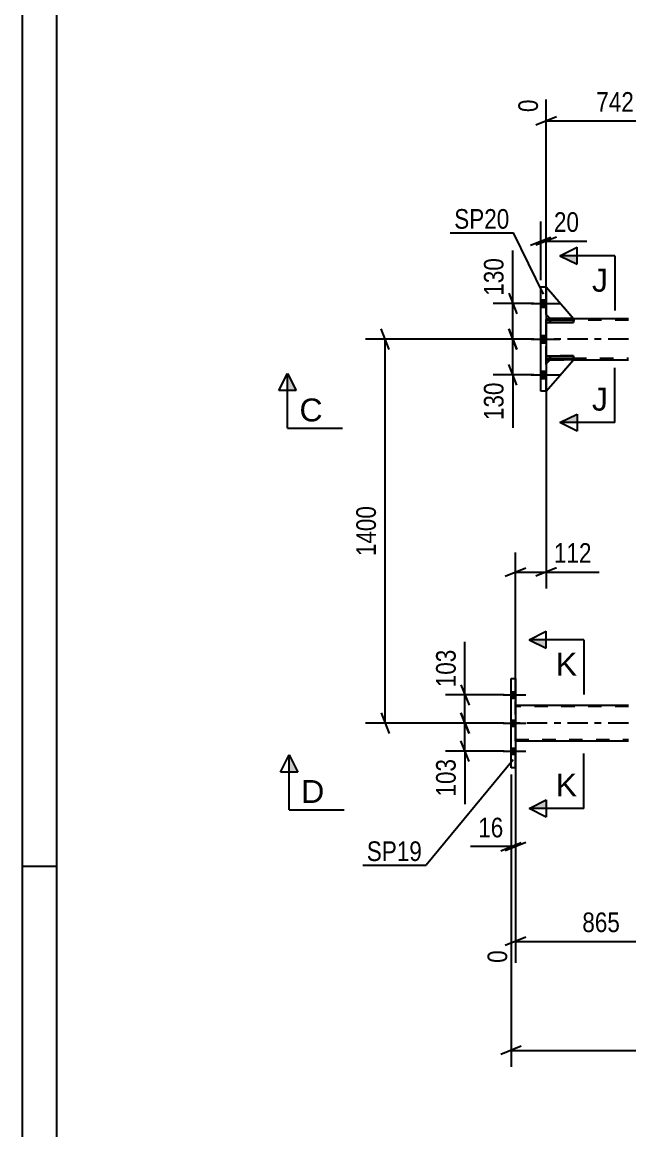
# Model space of a CAD drawing. Header units: millimetres. Extents: x -853 to 336, y -866 to -25.
# Drawn here: x -852.7 to -764.2, y -606.5 to -444.9 of the extents above; entities that cross this region are included whole.
import ezdxf

# ---------------------------------------------------------------- set-up
doc = ezdxf.new("R2010")
doc.units = ezdxf.units.MM
doc.linetypes.add('DXK_LINE_DOT2', pattern=[3.9198, 1.9599, -1.9599])
doc.linetypes.add('DXK_LINE_DOT3', pattern=[5.9187, 2.979, -0.9799, 0.9799, -0.9799])
doc.styles.add('Arial', font='ARIAL.TTF', dxfattribs={"height": 0.2})
doc.styles.add('Arial Narrow', font='ARIALN.TTF', dxfattribs={"height": 0.2})

# ---------------------------------------------------------------- blocks, each defined once
blk = doc.blocks.new('Unknown-570393679-1134')
at = {"color": 5, "linetype": 'Continuous'}
for p, q in [((-852.68, -25.05), (-852.68, -866.05)), ((-847.68, -30.05), (-847.68, -861.05)), ((-847.68, -568.05), (-852.68, -568.05))]:
    blk.add_line(p, q, dxfattribs=at)
blk = doc.blocks.new('Part-570393679-6390 - 5909')
at = {"color": 2, "linetype": 'Continuous'}
for p, q in [((-776.25, -483.55), (-772.25, -488.15)), ((-775.65, -488.15), (-776.25, -487.55)), ((-772.25, -488.15), (-775.65, -488.15))]:
    blk.add_line(p, q, dxfattribs=at)
at = {"color": 7, "linetype": 'DXK_LINE_DOT2'}
blk.add_line((-776.25, -487.55), (-776.25, -483.55), dxfattribs=at)
blk = doc.blocks.new('Part-570393679-6047 - 5909')
at = {"color": 2, "linetype": 'Continuous'}
for p, q in [((-777.05, -498.75), (-777.05, -483.55)), ((-777.05, -483.55), (-776.25, -483.55)), ((-776.25, -483.55), (-776.25, -483.55)), ((-776.25, -483.55), (-776.25, -498.75)), ((-776.25, -498.75), (-777.05, -498.75)), ((-776.25, -498.75), (-776.25, -498.75))]:
    blk.add_line(p, q, dxfattribs=at)
at = {"color": 7, "linetype": 'DXK_LINE_DOT2'}
for p, q in [((-777.05, -498.75), (-777.05, -483.55)), ((-776.25, -498.75), (-776.25, -483.55))]:
    blk.add_line(p, q, dxfattribs=at)
blk = doc.blocks.new('Part-570393679-6095 - 5909')
at = {"color": 2, "linetype": 'Continuous'}
for p, q in [((-781.38, -553.65), (-781.38, -540.65)), ((-781.38, -540.65), (-780.74, -540.65)), ((-780.74, -540.65), (-780.74, -540.65)), ((-780.74, -540.65), (-780.74, -553.65)), ((-780.74, -553.65), (-781.38, -553.65)), ((-780.74, -553.65), (-780.74, -553.65))]:
    blk.add_line(p, q, dxfattribs=at)
at = {"color": 7, "linetype": 'DXK_LINE_DOT2'}
for p, q in [((-781.38, -553.65), (-781.38, -540.65)), ((-780.74, -553.65), (-780.74, -540.65))]:
    blk.add_line(p, q, dxfattribs=at)
blk = doc.blocks.new('Part-570393679-6430 - 5909')
at = {"color": 2, "linetype": 'Continuous'}
for p, q in [((-776.25, -493.59), (-772.25, -493.59)), ((-776.25, -493.59), (-776.25, -493.91)), ((-776.25, -493.91), (-772.25, -493.91)), ((-772.25, -493.59), (-772.25, -493.91))]:
    blk.add_line(p, q, dxfattribs=at)
at = {"color": 7, "linetype": 'DXK_LINE_DOT2'}
for p, q in [((-776.25, -493.91), (-776.25, -493.59)), ((-775.65, -493.91), (-775.65, -493.59))]:
    blk.add_line(p, q, dxfattribs=at)
blk = doc.blocks.new('Part-570393679-6100 - 5909')
at = {"color": 2, "linetype": 'Continuous'}
for p, q in [((-776.25, -488.15), (-775.65, -488.15)), ((-772.25, -488.15), (-764.25, -488.15)), ((-776.25, -494.15), (-775.65, -494.15)), ((-772.25, -494.15), (-764.25, -494.15))]:
    blk.add_line(p, q, dxfattribs=at)
at = {"color": 7, "linetype": 'DXK_LINE_DOT2'}
for p, q in [((-776.25, -488.15), (-776.25, -488.15)), ((-776.25, -488.15), (-776.25, -494.15)), ((-776.25, -494.15), (-776.25, -488.15)), ((-776.25, -488.39), (-776.25, -488.39)), ((-764.25, -488.39), (-776.25, -488.39)), ((-775.65, -488.15), (-772.25, -488.15)), ((-776.25, -493.91), (-776.25, -493.91)), ((-776.25, -493.91), (-764.25, -493.91)), ((-776.25, -494.15), (-776.25, -494.15)), ((-775.65, -494.15), (-772.25, -494.15))]:
    blk.add_line(p, q, dxfattribs=at)
at = {"color": 7, "linetype": 'DXK_LINE_DOT3'}
blk.add_line((-764.25, -491.15), (-776.25, -491.15), dxfattribs=at)
blk = doc.blocks.new('Part-570393679-6439 - 5909')
at = {"color": 2, "linetype": 'Continuous'}
for p, q in [((-775.65, -494.15), (-776.25, -494.75)), ((-776.25, -498.75), (-772.25, -494.15)), ((-772.25, -494.15), (-775.65, -494.15))]:
    blk.add_line(p, q, dxfattribs=at)
at = {"color": 7, "linetype": 'DXK_LINE_DOT2'}
blk.add_line((-776.25, -494.75), (-776.25, -498.75), dxfattribs=at)
blk = doc.blocks.new('Part-570393679-6179 - 5909')
at = {"color": 2, "linetype": 'Continuous'}
for p, q in [((-780.74, -544.51), (-764.25, -544.51)), ((-764.25, -549.79), (-780.74, -549.79))]:
    blk.add_line(p, q, dxfattribs=at)
at = {"color": 7, "linetype": 'DXK_LINE_DOT2'}
for p, q in [((-780.74, -544.51), (-780.74, -544.51)), ((-780.74, -544.51), (-780.74, -549.79)), ((-780.74, -549.79), (-780.74, -544.51)), ((-780.74, -544.75), (-780.74, -544.75)), ((-764.25, -544.75), (-780.74, -544.75)), ((-780.74, -549.55), (-780.74, -549.55)), ((-780.74, -549.55), (-764.25, -549.55)), ((-780.74, -549.79), (-780.74, -549.79))]:
    blk.add_line(p, q, dxfattribs=at)
at = {"color": 7, "linetype": 'DXK_LINE_DOT3'}
blk.add_line((-764.25, -547.15), (-780.74, -547.15), dxfattribs=at)
blk = doc.blocks.new('Part-570393679-6244 - 5909')
at = {"color": 2, "linetype": 'Continuous'}
for p, q in [((-776.25, -488.39), (-772.25, -488.39)), ((-776.25, -488.39), (-776.25, -488.71)), ((-776.25, -488.71), (-772.25, -488.71)), ((-772.25, -488.39), (-772.25, -488.71))]:
    blk.add_line(p, q, dxfattribs=at)
at = {"color": 7, "linetype": 'DXK_LINE_DOT2'}
for p, q in [((-776.25, -488.71), (-776.25, -488.39)), ((-775.65, -488.71), (-775.65, -488.39))]:
    blk.add_line(p, q, dxfattribs=at)
blk = doc.blocks.new('Part-570393679-6322 - 5909')
at = {"color": 7, "linetype": 'DXK_LINE_DOT2'}
for p, q in [((-772.25, -488.39), (-776.25, -488.39)), ((-776.25, -488.39), (-776.25, -488.71)), ((-776.25, -488.39), (-776.25, -488.71)), ((-776.25, -488.71), (-772.25, -488.71)), ((-775.65, -488.39), (-775.65, -488.71)), ((-772.25, -488.71), (-772.25, -488.39))]:
    blk.add_line(p, q, dxfattribs=at)
blk = doc.blocks.new('Bolt-570393679-6401 - 5909')
at = {"linetype": 'Continuous'}
for points in [[(-781.38, -542.61), (-781.38, -543.49), (-780.74, -543.49), (-780.74, -542.61)], [(-781.38, -542.61), (-781.38, -543.49), (-780.74, -543.49), (-780.74, -542.61)], [(-781.38, -542.61), (-781.38, -543.49), (-780.74, -543.49), (-780.74, -542.61)], [(-781.38, -546.71), (-781.38, -547.59), (-780.74, -547.59), (-780.74, -546.71)], [(-781.38, -546.71), (-781.38, -547.59), (-780.74, -547.59), (-780.74, -546.71)], [(-781.38, -550.81), (-781.38, -551.69), (-780.74, -551.69), (-780.74, -550.81)], [(-781.38, -550.81), (-781.38, -551.69), (-780.74, -551.69), (-780.74, -550.81)], [(-781.38, -550.81), (-781.38, -551.69), (-780.74, -551.69), (-780.74, -550.81)]]:
    blk.add_hatch(color=1, dxfattribs=at).paths.add_polyline_path(points)
at = {"color": 1, "linetype": 'Continuous'}
for p, q in [((-781.38, -542.61), (-780.74, -542.61)), ((-781.38, -542.61), (-780.74, -542.61)), ((-781.38, -542.61), (-780.74, -542.61)), ((-782.54, -543.05), (-779.22, -543.05)), ((-782.54, -543.05), (-779.22, -543.05)), ((-782.54, -543.05), (-779.22, -543.05)), ((-781.38, -543.49), (-780.74, -543.49)), ((-781.38, -543.49), (-780.74, -543.49)), ((-781.38, -543.49), (-780.74, -543.49)), ((-782.54, -547.15), (-779.22, -547.15)), ((-782.54, -547.15), (-779.22, -547.15)), ((-781.38, -546.71), (-780.74, -546.71)), ((-781.38, -546.71), (-780.74, -546.71)), ((-781.38, -547.59), (-780.74, -547.59)), ((-781.38, -547.59), (-780.74, -547.59)), ((-781.38, -550.81), (-780.74, -550.81)), ((-781.38, -550.81), (-780.74, -550.81)), ((-781.38, -550.81), (-780.74, -550.81)), ((-782.54, -551.25), (-779.22, -551.25)), ((-782.54, -551.25), (-779.22, -551.25)), ((-782.54, -551.25), (-779.22, -551.25)), ((-781.38, -551.69), (-780.74, -551.69)), ((-781.38, -551.69), (-780.74, -551.69)), ((-781.38, -551.69), (-780.74, -551.69))]:
    blk.add_line(p, q, dxfattribs=at)
blk = doc.blocks.new('Part-570393679-6436 - 5909')
at = {"color": 7, "linetype": 'DXK_LINE_DOT2'}
for p, q in [((-776.25, -487.55), (-776.25, -483.55)), ((-776.25, -483.55), (-772.25, -488.15)), ((-775.65, -488.15), (-776.25, -487.55)), ((-772.25, -488.15), (-775.65, -488.15))]:
    blk.add_line(p, q, dxfattribs=at)
blk = doc.blocks.new('Part-570393679-6438 - 5909')
at = {"color": 7, "linetype": 'DXK_LINE_DOT2'}
for p, q in [((-775.65, -494.15), (-776.25, -494.75)), ((-776.25, -498.75), (-772.25, -494.15)), ((-772.25, -494.15), (-775.65, -494.15)), ((-776.25, -494.75), (-776.25, -498.75))]:
    blk.add_line(p, q, dxfattribs=at)
blk = doc.blocks.new('Part-570393679-6440 - 5909')
at = {"color": 7, "linetype": 'DXK_LINE_DOT2'}
for p, q in [((-772.25, -493.59), (-776.25, -493.59)), ((-776.25, -493.59), (-776.25, -493.91)), ((-776.25, -493.91), (-776.25, -493.59)), ((-776.25, -493.91), (-772.25, -493.91)), ((-775.65, -493.59), (-775.65, -493.91)), ((-772.25, -493.91), (-772.25, -493.59))]:
    blk.add_line(p, q, dxfattribs=at)
blk = doc.blocks.new('Bolt-570393679-6511 - 5909')
at = {"linetype": 'Continuous'}
for points in [[(-777.05, -485.43), (-777.05, -486.47), (-776.25, -486.47), (-776.25, -485.43)], [(-777.05, -485.43), (-777.05, -486.47), (-776.25, -486.47), (-776.25, -485.43)], [(-777.05, -485.43), (-777.05, -486.47), (-776.25, -486.47), (-776.25, -485.43)], [(-777.05, -490.63), (-777.05, -491.67), (-776.25, -491.67), (-776.25, -490.63)], [(-777.05, -490.63), (-777.05, -491.67), (-776.25, -491.67), (-776.25, -490.63)], [(-777.05, -495.83), (-777.05, -496.87), (-776.25, -496.87), (-776.25, -495.83)], [(-777.05, -495.83), (-777.05, -496.87), (-776.25, -496.87), (-776.25, -495.83)], [(-777.05, -495.83), (-777.05, -496.87), (-776.25, -496.87), (-776.25, -495.83)]]:
    blk.add_hatch(color=1, dxfattribs=at).paths.add_polyline_path(points)
at = {"color": 1, "linetype": 'Continuous'}
for p, q in [((-778.45, -485.95), (-774.25, -485.95)), ((-778.45, -485.95), (-774.25, -485.95)), ((-778.45, -485.95), (-774.25, -485.95)), ((-777.05, -485.43), (-776.25, -485.43)), ((-777.05, -485.43), (-776.25, -485.43)), ((-777.05, -485.43), (-776.25, -485.43)), ((-777.05, -486.47), (-776.25, -486.47)), ((-777.05, -486.47), (-776.25, -486.47)), ((-777.05, -486.47), (-776.25, -486.47)), ((-777.05, -490.63), (-776.25, -490.63)), ((-777.05, -490.63), (-776.25, -490.63)), ((-778.45, -491.15), (-774.25, -491.15)), ((-778.45, -491.15), (-774.25, -491.15)), ((-777.05, -491.67), (-776.25, -491.67)), ((-777.05, -491.67), (-776.25, -491.67)), ((-777.05, -495.83), (-776.25, -495.83)), ((-777.05, -495.83), (-776.25, -495.83)), ((-777.05, -495.83), (-776.25, -495.83)), ((-778.45, -496.35), (-774.25, -496.35)), ((-778.45, -496.35), (-774.25, -496.35)), ((-778.45, -496.35), (-774.25, -496.35)), ((-777.05, -496.87), (-776.25, -496.87)), ((-777.05, -496.87), (-776.25, -496.87)), ((-777.05, -496.87), (-776.25, -496.87))]:
    blk.add_line(p, q, dxfattribs=at)
blk = doc.blocks.new('StraightDimension-570393679-7264 - 5909')
at = {"color": 7, "linetype": 'Continuous'}
for p, q in [((-788.7, -545.65), (-787.5, -548.65)), ((-782.38, -547.15), (-790.95, -547.15)), ((-788.1, -551.25), (-788.1, -547.15)), ((-787.5, -552.75), (-788.7, -549.75)), ((-782.38, -551.25), (-790.95, -551.25))]:
    blk.add_line(p, q, dxfattribs=at)
at = {"color": 0}
blk.add_wipeout([(-788.85, -551.77), (-793.05, -551.77), (-793.05, -558.46), (-788.85, -558.46)], dxfattribs=at)
at = {"color": 7, "linetype": 'Continuous'}
blk.add_line((-788.1, -551.25), (-788.1, -558.98), dxfattribs=at)
blk.add_line((-788.1, -551.25), (-788.1, -558.98), dxfattribs=at)
at = {"color": 3, "style": 'Arial Narrow'}
blk.add_text('103', height=2.863, rotation=90.0002, dxfattribs=at).set_placement((-789.45, -557.86))
blk = doc.blocks.new('StraightDimension-570393679-7414 - 5909')
at = {"color": 7, "linetype": 'Continuous'}
for p, q in [((-756.15, -493.15), (-756.15, -452.55)), ((-776.25, -487.15), (-776.25, -456.21)), ((-774.75, -458.74), (-777.75, -459.94)), ((-757.65, -459.94), (-754.65, -458.74)), ((-776.25, -459.34), (-756.15, -459.34))]:
    blk.add_line(p, q, dxfattribs=at)
at = {"color": 0, "linetype": 'Continuous'}
for points in [[(-756.75, -451.95), (-760.95, -451.95), (-760.95, -458.64), (-756.75, -458.64)], [(-776.85, -455.61), (-781.05, -455.61), (-781.05, -458.64), (-776.85, -458.64)]]:
    blk.add_wipeout(points, dxfattribs=at)
at = {"color": 0}
blk.add_wipeout([(-762.85, -458.59), (-762.85, -454.39), (-769.54, -454.39), (-769.54, -458.59)], dxfattribs=at)
at = {"color": 3, "linetype": 'Continuous', "style": 'Arial Narrow'}
for s, height, p in [('742', 2.863, (-757.35, -458.04)), ('0', 2.86, (-777.45, -458.04))]:
    blk.add_text(s, height=height, rotation=90.0002, dxfattribs=at).set_placement(p)
at = {"color": 3, "style": 'Arial Narrow'}
blk.add_text('742', height=2.863, dxfattribs=at).set_placement((-768.94, -457.99))
blk = doc.blocks.new('StraightDimension-570393679-7425 - 5909')
at = {"color": 7, "linetype": 'Continuous'}
for p, q in [((-776.25, -495.15), (-776.25, -527.52)), ((-780.74, -543.51), (-780.74, -522.27)), ((-782.24, -525.72), (-779.24, -524.52)), ((-774.75, -524.52), (-777.75, -525.72)), ((-780.74, -525.12), (-776.25, -525.12))]:
    blk.add_line(p, q, dxfattribs=at)
at = {"color": 0}
blk.add_wipeout([(-769.04, -524.37), (-769.04, -520.17), (-775.72, -520.17), (-775.72, -524.37)], dxfattribs=at)
at = {"color": 7, "linetype": 'Continuous'}
blk.add_line((-776.25, -525.12), (-768.51, -525.12), dxfattribs=at)
blk.add_line((-776.25, -525.12), (-768.51, -525.12), dxfattribs=at)
at = {"color": 3, "style": 'Arial Narrow'}
blk.add_text('112', height=2.863, dxfattribs=at).set_placement((-775.12, -523.77))
blk = doc.blocks.new('StraightDimension-570393679-7495 - 5909')
at = {"color": 7, "linetype": 'Continuous'}
for p, q in [((-781.72, -489.65), (-780.52, -492.65)), ((-778.05, -491.15), (-783.97, -491.15)), ((-781.12, -496.35), (-781.12, -491.15)), ((-780.52, -497.85), (-781.72, -494.85)), ((-778.05, -496.35), (-783.97, -496.35))]:
    blk.add_line(p, q, dxfattribs=at)
at = {"color": 0}
blk.add_wipeout([(-781.87, -496.87), (-786.07, -496.87), (-786.07, -503.56), (-781.87, -503.56)], dxfattribs=at)
at = {"color": 7, "linetype": 'Continuous'}
blk.add_line((-781.12, -496.35), (-781.12, -504.08), dxfattribs=at)
blk.add_line((-781.12, -496.35), (-781.12, -504.08), dxfattribs=at)
at = {"color": 3, "style": 'Arial Narrow'}
blk.add_text('130', height=2.863, rotation=90.0002, dxfattribs=at).set_placement((-782.47, -502.96))
blk = doc.blocks.new('StraightDimension-570393679-7113 - 5909')
at = {"color": 7, "linetype": 'Continuous'}
for p, q in [((-781.38, -554.65), (-781.38, -567.56)), ((-780.74, -554.65), (-780.74, -567.56)), ((-782.88, -565.76), (-779.88, -564.56)), ((-779.24, -564.56), (-782.24, -565.76)), ((-781.38, -565.16), (-780.74, -565.16))]:
    blk.add_line(p, q, dxfattribs=at)
at = {"color": 0}
blk.add_wipeout([(-781.9, -564.41), (-781.9, -560.21), (-786.76, -560.21), (-786.76, -564.41)], dxfattribs=at)
at = {"color": 7, "linetype": 'Continuous'}
blk.add_line((-781.38, -565.16), (-787.28, -565.16), dxfattribs=at)
blk.add_line((-781.38, -565.16), (-787.28, -565.16), dxfattribs=at)
at = {"color": 3, "style": 'Arial Narrow'}
blk.add_text('16', height=2.863, dxfattribs=at).set_placement((-786.16, -563.81))
blk = doc.blocks.new('StraightDimension-570393679-7147 - 5909')
at = {"color": 7, "linetype": 'Continuous'}
for p, q in [((-777.05, -482.55), (-777.05, -474.01)), ((-776.25, -482.55), (-776.25, -474.01)), ((-778.55, -477.46), (-775.55, -476.26)), ((-774.75, -476.26), (-777.75, -477.46)), ((-777.05, -476.86), (-776.25, -476.86))]:
    blk.add_line(p, q, dxfattribs=at)
at = {"color": 0}
blk.add_wipeout([(-770.86, -476.11), (-770.86, -471.91), (-775.72, -471.91), (-775.72, -476.11)], dxfattribs=at)
at = {"color": 7, "linetype": 'Continuous'}
blk.add_line((-776.25, -476.86), (-770.34, -476.86), dxfattribs=at)
blk.add_line((-776.25, -476.86), (-770.34, -476.86), dxfattribs=at)
at = {"color": 3, "style": 'Arial Narrow'}
blk.add_text('20', height=2.863, dxfattribs=at).set_placement((-775.12, -475.51))
blk = doc.blocks.new('StraightDimension-570393679-7272 - 5909')
at = {"color": 7, "linetype": 'Continuous'}
for p, q in [((-788.7, -541.55), (-787.5, -544.55)), ((-782.38, -543.05), (-790.95, -543.05)), ((-788.1, -547.15), (-788.1, -543.05)), ((-787.5, -548.65), (-788.7, -545.65)), ((-782.38, -547.15), (-790.95, -547.15))]:
    blk.add_line(p, q, dxfattribs=at)
at = {"color": 0}
blk.add_wipeout([(-788.85, -535.84), (-793.05, -535.84), (-793.05, -542.52), (-788.85, -542.52)], dxfattribs=at)
at = {"color": 7, "linetype": 'Continuous'}
blk.add_line((-788.1, -543.05), (-788.1, -535.31), dxfattribs=at)
blk.add_line((-788.1, -543.05), (-788.1, -535.31), dxfattribs=at)
at = {"color": 3, "style": 'Arial Narrow'}
blk.add_text('103', height=2.863, rotation=90.0002, dxfattribs=at).set_placement((-789.45, -541.92))
blk = doc.blocks.new('StraightDimension-570393679-7503 - 5909')
at = {"color": 7, "linetype": 'Continuous'}
for p, q in [((-781.72, -484.45), (-780.52, -487.45)), ((-778.05, -485.95), (-783.97, -485.95)), ((-781.12, -491.15), (-781.12, -485.95)), ((-780.52, -492.65), (-781.72, -489.65)), ((-778.05, -491.15), (-783.97, -491.15))]:
    blk.add_line(p, q, dxfattribs=at)
at = {"color": 0}
blk.add_wipeout([(-781.87, -478.74), (-786.07, -478.74), (-786.07, -485.42), (-781.87, -485.42)], dxfattribs=at)
at = {"color": 7, "linetype": 'Continuous'}
blk.add_line((-781.12, -485.95), (-781.12, -478.21), dxfattribs=at)
blk.add_line((-781.12, -485.95), (-781.12, -478.21), dxfattribs=at)
at = {"color": 3, "style": 'Arial Narrow'}
blk.add_text('130', height=2.863, rotation=90.0002, dxfattribs=at).set_placement((-782.47, -484.82))
blk = doc.blocks.new('StraightDimension-570393679-7566 - 5909')
at = {"color": 7, "linetype": 'Continuous'}
for p, q in [((-799.13, -492.65), (-800.33, -489.65)), ((-778.05, -491.15), (-802.58, -491.15)), ((-799.73, -547.15), (-799.73, -491.15)), ((-800.33, -545.65), (-799.13, -548.65)), ((-782.38, -547.15), (-802.58, -547.15))]:
    blk.add_line(p, q, dxfattribs=at)
at = {"color": 0}
blk.add_wipeout([(-800.48, -514.89), (-804.68, -514.89), (-804.68, -523.4), (-800.48, -523.4)], dxfattribs=at)
at = {"color": 3, "style": 'Arial Narrow'}
blk.add_text('1400', height=2.863, rotation=90.0002, dxfattribs=at).set_placement((-801.08, -522.8))
blk = doc.blocks.new('StraightDimension-570393679-7787 - 5909')
at = {"color": 7, "linetype": 'Continuous'}
for p, q in [((-755.74, -545.51), (-755.74, -585.76)), ((-780.74, -550.79), (-780.74, -582.11)), ((-779.24, -578.38), (-782.24, -579.58)), ((-780.74, -578.98), (-755.74, -578.98)), ((-757.24, -579.58), (-754.24, -578.38))]:
    blk.add_line(p, q, dxfattribs=at)
at = {"color": 0}
blk.add_wipeout([(-764.89, -578.23), (-764.89, -574.03), (-771.58, -574.03), (-771.58, -578.23)], dxfattribs=at)
at = {"color": 0, "linetype": 'Continuous'}
for points in [[(-781.34, -579.68), (-785.54, -579.68), (-785.54, -582.71), (-781.34, -582.71)], [(-756.34, -579.68), (-760.54, -579.68), (-760.54, -586.36), (-756.34, -586.36)]]:
    blk.add_wipeout(points, dxfattribs=at)
at = {"color": 3, "style": 'Arial Narrow'}
blk.add_text('865', height=2.863, dxfattribs=at).set_placement((-770.98, -577.63))
at = {"color": 3, "linetype": 'Continuous', "style": 'Arial Narrow'}
for s, height, p in [('0', 2.86, (-781.94, -582.11)), ('865', 2.863, (-756.94, -585.76))]:
    blk.add_text(s, height=height, rotation=90.0002, dxfattribs=at).set_placement(p)
blk = doc.blocks.new('StraightDimension-570393679-8019 - 5909')
at = {"color": 7, "linetype": 'Continuous'}
for p, q in [((-781.38, -554.65), (-781.38, -597.27)), ((-779.88, -594.27), (-782.88, -595.47)), ((-781.38, -594.87), (-85.95, -594.87))]:
    blk.add_line(p, q, dxfattribs=at)
blk = doc.blocks.new('Mark-570393679-6043 - 5909')
at = {"color": 0}
blk.add_wipeout([(-781.62, -475.05), (-781.62, -472.05), (-789.66, -472.05), (-789.66, -475.05)], dxfattribs=at)
blk.add_wipeout([(-781.62, -475.05), (-781.62, -472.05), (-789.66, -472.05), (-789.66, -475.05)], dxfattribs=at)
at = {"color": 30, "linetype": 'Continuous'}
for p in [(-790.26, -475.65), (-776.62, -484.59)]:
    blk.add_line(p, (-781.02, -475.65), dxfattribs=at)
at = {"color": 3, "style": 'Arial Narrow'}
blk.add_text('SP20', height=2.863, dxfattribs=at).set_placement((-789.66, -475.05))
blk = doc.blocks.new('Mark-570393679-6091 - 5909')
at = {"color": 0}
blk.add_wipeout([(-794.37, -567.26), (-794.37, -564.26), (-802.41, -564.26), (-802.41, -567.26)], dxfattribs=at)
blk.add_wipeout([(-794.37, -567.26), (-794.37, -564.26), (-802.41, -564.26), (-802.41, -567.26)], dxfattribs=at)
at = {"color": 30, "linetype": 'Continuous'}
for p in [(-781.08, -552.52), (-803.01, -567.86)]:
    blk.add_line(p, (-793.77, -567.86), dxfattribs=at)
at = {"color": 3, "style": 'Arial Narrow'}
blk.add_text('SP19', height=2.863, dxfattribs=at).set_placement((-802.41, -567.26))
blk = doc.blocks.new('SectionMark-570393679-8033 - 5909')
at = {"linetype": 'Continuous'}
blk.add_hatch(color=6, dxfattribs=at).paths.add_polyline_path([(-812.73, -498.65), (-813.98, -498.65), (-813.98, -496.15)])
at = {"color": 6, "linetype": 'Continuous'}
for p, q in [((-815.23, -498.65), (-813.98, -496.15)), ((-813.98, -504.15), (-813.98, -496.15)), ((-813.98, -496.15), (-812.73, -498.65)), ((-812.73, -498.65), (-815.23, -498.65)), ((-813.98, -504.15), (-805.98, -504.15))]:
    blk.add_line(p, q, dxfattribs=at)
at = {"color": 0, "linetype": 'Continuous'}
blk.add_wipeout([(-808.86, -503.15), (-808.86, -499.65), (-812.23, -499.65), (-812.23, -503.15)], dxfattribs=at)
at = {"color": 3, "linetype": 'Continuous', "style": 'Arial'}
blk.add_text('C', height=3.34, dxfattribs=at).set_placement((-812.23, -503.15))
blk = doc.blocks.new('SectionMark-570393679-8035 - 5909')
at = {"linetype": 'Continuous'}
blk.add_hatch(color=6, dxfattribs=at).paths.add_polyline_path([(-812.48, -554.29), (-813.73, -554.29), (-813.73, -551.79)])
at = {"color": 6, "linetype": 'Continuous'}
for p, q in [((-814.98, -554.29), (-813.73, -551.79)), ((-813.73, -559.79), (-813.73, -551.79)), ((-813.73, -551.79), (-812.48, -554.29)), ((-812.48, -554.29), (-814.98, -554.29)), ((-813.73, -559.79), (-805.73, -559.79))]:
    blk.add_line(p, q, dxfattribs=at)
at = {"color": 0, "linetype": 'Continuous'}
blk.add_wipeout([(-808.61, -558.79), (-808.61, -555.29), (-811.98, -555.29), (-811.98, -558.79)], dxfattribs=at)
at = {"color": 3, "linetype": 'Continuous', "style": 'Arial'}
blk.add_text('D', height=3.34, dxfattribs=at).set_placement((-811.98, -558.79))
blk = doc.blocks.new('SectionMark-570393679-8037 - 5909')
at = {"linetype": 'Continuous'}
for points in [[(-771.75, -478.99), (-771.75, -480.24), (-774.25, -478.99)], [(-771.75, -502.08), (-771.75, -503.33), (-774.25, -503.33)]]:
    blk.add_hatch(color=6, dxfattribs=at).paths.add_polyline_path(points)
at = {"color": 6, "linetype": 'Continuous'}
for p, q in [((-774.25, -478.99), (-771.75, -477.74)), ((-771.75, -480.24), (-771.75, -477.74)), ((-766.25, -478.99), (-774.25, -478.99)), ((-774.25, -478.99), (-771.75, -480.24)), ((-766.25, -478.99), (-766.25, -486.99)), ((-766.25, -503.33), (-766.25, -495.33)), ((-774.25, -503.33), (-771.75, -502.08)), ((-771.75, -502.08), (-771.75, -504.58)), ((-766.25, -503.33), (-774.25, -503.33)), ((-771.75, -504.58), (-774.25, -503.33))]:
    blk.add_line(p, q, dxfattribs=at)
at = {"color": 0, "linetype": 'Continuous'}
for points in [[(-767.25, -484.24), (-767.25, -480.74), (-769.58, -480.74), (-769.58, -484.24)], [(-767.25, -501.58), (-767.25, -498.08), (-769.58, -498.08), (-769.58, -501.58)]]:
    blk.add_wipeout(points, dxfattribs=at)
at = {"color": 3, "linetype": 'Continuous', "style": 'Arial'}
for p in [(-769.58, -484.24), (-769.58, -501.58)]:
    blk.add_text('J', height=3.34, dxfattribs=at).set_placement(p)
blk = doc.blocks.new('SectionMark-570393679-8039 - 5909')
at = {"linetype": 'Continuous'}
for points in [[(-776.24, -534.99), (-776.24, -536.24), (-778.74, -534.99)], [(-776.24, -558.35), (-776.24, -559.6), (-778.74, -559.6)]]:
    blk.add_hatch(color=6, dxfattribs=at).paths.add_polyline_path(points)
at = {"color": 6, "linetype": 'Continuous'}
for p, q in [((-778.74, -534.99), (-776.24, -533.74)), ((-776.24, -536.24), (-776.24, -533.74)), ((-770.74, -534.99), (-778.74, -534.99)), ((-778.74, -534.99), (-776.24, -536.24)), ((-770.74, -534.99), (-770.74, -542.99)), ((-770.74, -559.6), (-770.74, -551.6)), ((-778.74, -559.6), (-776.24, -558.35)), ((-776.24, -558.35), (-776.24, -560.85)), ((-770.74, -559.6), (-778.74, -559.6)), ((-776.24, -560.85), (-778.74, -559.6))]:
    blk.add_line(p, q, dxfattribs=at)
at = {"color": 0, "linetype": 'Continuous'}
for points in [[(-771.74, -540.24), (-771.74, -536.74), (-774.85, -536.74), (-774.85, -540.24)], [(-771.74, -557.85), (-771.74, -554.35), (-774.85, -554.35), (-774.85, -557.85)]]:
    blk.add_wipeout(points, dxfattribs=at)
at = {"color": 3, "linetype": 'Continuous', "style": 'Arial'}
for p in [(-774.85, -540.24), (-774.85, -557.85)]:
    blk.add_text('K', height=3.34, dxfattribs=at).set_placement(p)

msp = doc.modelspace()

# ---------------------------------------------------------------- block references
for name in ['Unknown-570393679-1134', 'Part-570393679-6047 - 5909', 'Part-570393679-6390 - 5909', 'Part-570393679-6436 - 5909', 'Bolt-570393679-6511 - 5909', 'Part-570393679-6100 - 5909', 'Part-570393679-6244 - 5909', 'Part-570393679-6322 - 5909', 'Part-570393679-6430 - 5909', 'Part-570393679-6440 - 5909', 'Part-570393679-6439 - 5909', 'Part-570393679-6438 - 5909', 'Part-570393679-6095 - 5909', 'Bolt-570393679-6401 - 5909', 'Part-570393679-6179 - 5909']:
    msp.add_blockref(name, (0, 0))

# ---------------------------------------------------------------- next in the draw order: block references
for name in ['StraightDimension-570393679-7414 - 5909', 'StraightDimension-570393679-7425 - 5909', 'StraightDimension-570393679-7264 - 5909']:
    msp.add_blockref(name, (0, 0))

# ---------------------------------------------------------------- next in the draw order: block references
for name in ['StraightDimension-570393679-7147 - 5909', 'StraightDimension-570393679-7495 - 5909', 'StraightDimension-570393679-7272 - 5909', 'StraightDimension-570393679-7113 - 5909']:
    msp.add_blockref(name, (0, 0))

# ---------------------------------------------------------------- next in the draw order: block references
msp.add_blockref('StraightDimension-570393679-7503 - 5909', (0, 0))

# ---------------------------------------------------------------- next in the draw order: block references
for name in ['Mark-570393679-6043 - 5909', 'StraightDimension-570393679-7566 - 5909']:
    msp.add_blockref(name, (0, 0))

# ---------------------------------------------------------------- next in the draw order: block references
for name in ['SectionMark-570393679-8033 - 5909', 'StraightDimension-570393679-7787 - 5909']:
    msp.add_blockref(name, (0, 0))

# ---------------------------------------------------------------- next in the draw order: block references
for name in ['SectionMark-570393679-8037 - 5909', 'StraightDimension-570393679-8019 - 5909']:
    msp.add_blockref(name, (0, 0))

# ---------------------------------------------------------------- next in the draw order: block references
msp.add_blockref('Mark-570393679-6091 - 5909', (0, 0))

# ---------------------------------------------------------------- next in the draw order: block references
msp.add_blockref('SectionMark-570393679-8035 - 5909', (0, 0))

# ---------------------------------------------------------------- next in the draw order: block references
msp.add_blockref('SectionMark-570393679-8039 - 5909', (0, 0))

doc.saveas('drawing.dxf')
